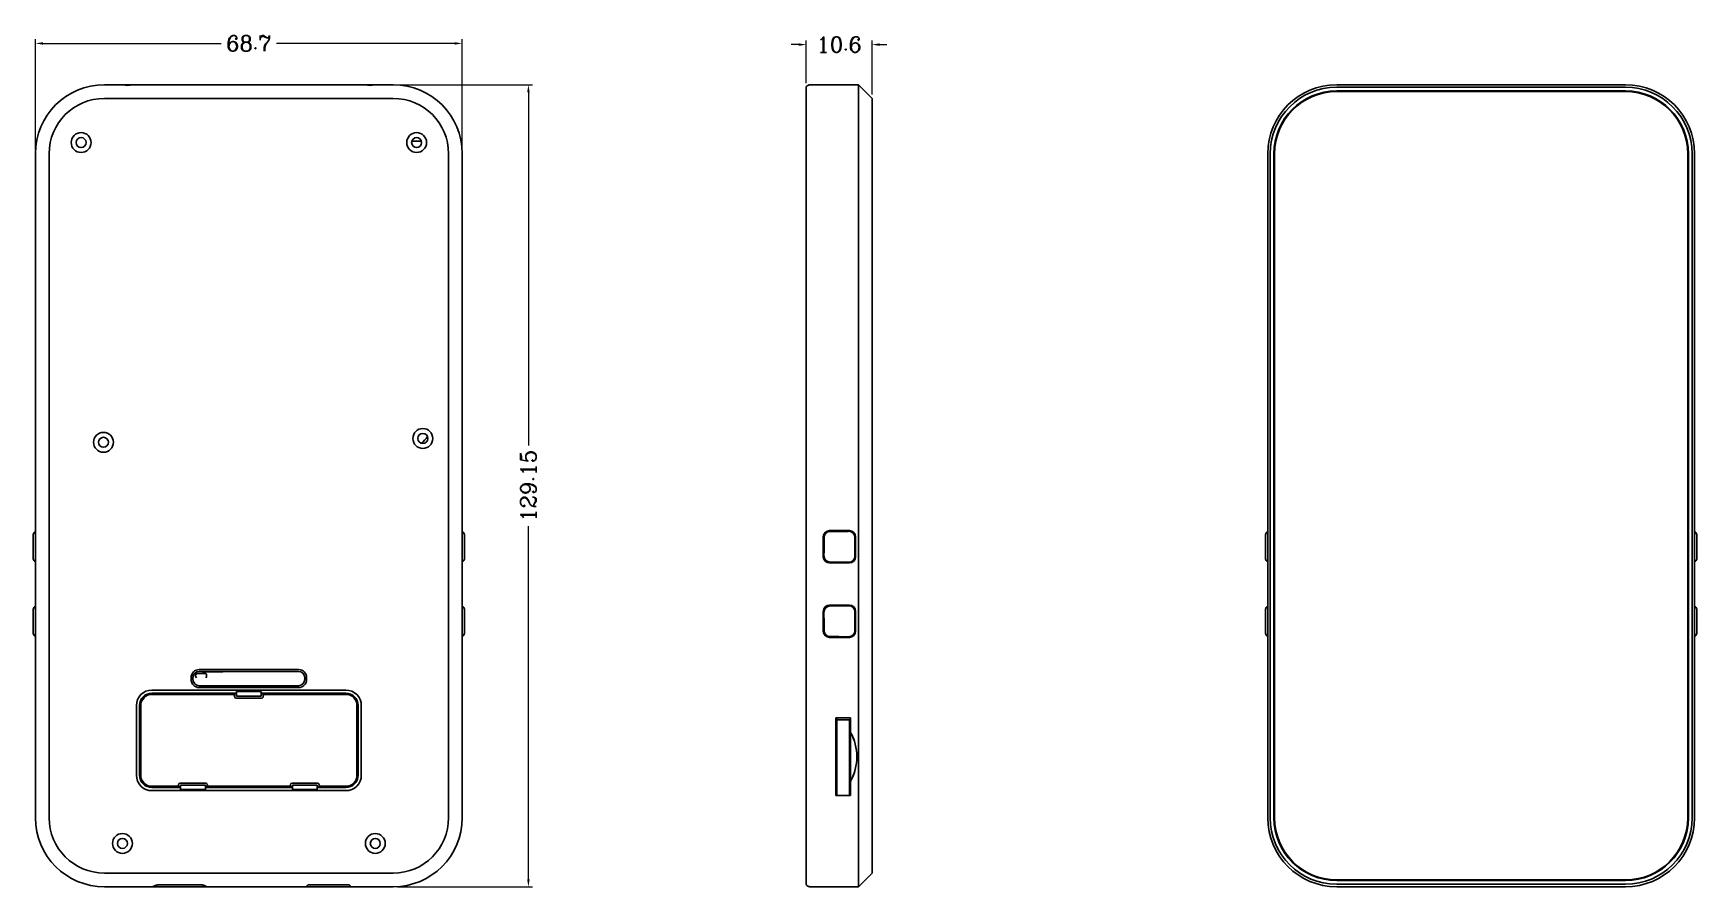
# Model space of a CAD drawing. Header units: millimetres. Extents: x -1977 to 3115, y -1642 to 916.
# Drawn here: x 1288.3 to 1556.1, y 778.2 to 915.6 of the extents above; entities that cross this region are included whole.
import ezdxf

# ---------------------------------------------------------------- set-up
doc = ezdxf.new("R2010")
doc.units = ezdxf.units.MM
doc.header["$LTSCALE"] = 2
doc.header["$PDMODE"] = 3
doc.header["$PDSIZE"] = 1
doc.layers.get('0').update_dxf_attribs({"linetype": 'CONTINUOUS'})
doc.layers.get('Defpoints').update_dxf_attribs({"linetype": 'CONTINUOUS'})
doc.layers.add('SENSOR', color=2, linetype='CONTINUOUS')
doc.styles.add('ROMANC', font='romanc.shx')
doc.dimstyles.new('YanXiu', dxfattribs={"dimtxt": 2.5, "dimasz": 1.2, "dimexe": 0.66, "dimexo": 0.66, "dimgap": 0.66, "dimtad": 0, "dimdsep": 46, "dimtxsty": 'ROMANC', "dimcen": 0, "dimclrd": 3, "dimclre": 3, "dimclrt": 3, "dimazin": 2, "dimtfac": 1, "dimtofl": 0, "dimtmove": 0, "dimatfit": 3, "dimfxl": 0, "dimlwd": 5, "dimlwe": 5, "dimarcsym": 0})

# ---------------------------------------------------------------- blocks, each defined once
blk = doc.blocks.new('*D19')
at = {"layer": 'Defpoints', "color": 0, "transparency": 16777216}
for p in [(1357.38, 914), (1288.68, 896.24), (1357.38, 896.24)]:
    blk.add_point(p, dxfattribs=at)
at = {"layer": 'SENSOR', "color": 3, "lineweight": 5, "transparency": 16777216}
for p, q in [((1288.68, 896.9), (1288.68, 914.66)), ((1289.88, 914), (1318.57, 914)), ((1356.18, 914), (1327.5, 914)), ((1357.38, 896.9), (1357.38, 914.66))]:
    blk.add_line(p, q, dxfattribs=at)
at = {"layer": 'SENSOR', "color": 3, "transparency": 16777216}
for points in [[(1289.88, 914.2), (1289.88, 913.8), (1288.68, 914)], [(1356.18, 914.2), (1356.18, 913.8), (1357.38, 914)]]:
    blk.add_solid(points, dxfattribs=at)
at = {"layer": 'SENSOR', "color": 3, "transparency": 16777216, "insert": (1323.03, 914), "char_height": 2.5, "attachment_point": 5, "style": 'ROMANC'}
blk.add_mtext('68.7', dxfattribs=at)
blk = doc.blocks.new('*D20')
at = {"layer": 'Defpoints', "color": 0, "transparency": 16777216}
for p in [(1346.28, 907.34), (1346.28, 778.19), (1368.03, 778.19)]:
    blk.add_point(p, dxfattribs=at)
at = {"layer": 'SENSOR', "color": 3, "lineweight": 5, "transparency": 16777216}
for p, q in [((1346.94, 907.34), (1368.69, 907.34)), ((1368.03, 906.14), (1368.03, 849.26)), ((1368.03, 779.39), (1368.03, 836.27)), ((1346.94, 778.19), (1368.69, 778.19))]:
    blk.add_line(p, q, dxfattribs=at)
at = {"layer": 'SENSOR', "color": 3, "transparency": 16777216}
for points in [[(1367.83, 906.14), (1368.23, 906.14), (1368.03, 907.34)], [(1367.83, 779.39), (1368.23, 779.39), (1368.03, 778.19)]]:
    blk.add_solid(points, dxfattribs=at)
at = {"layer": 'SENSOR', "color": 3, "transparency": 16777216, "insert": (1368.03, 842.77), "char_height": 2.5, "attachment_point": 5, "rotation": 90, "style": 'ROMANC'}
blk.add_mtext('129.15', dxfattribs=at)
blk = doc.blocks.new('*D21')
at = {"layer": 'Defpoints', "color": 0, "transparency": 16777216}
for p in [(1423.34, 913.81), (1412.74, 906.94), (1423.34, 905.14)]:
    blk.add_point(p, dxfattribs=at)
at = {"layer": 'SENSOR', "color": 3, "lineweight": 5, "transparency": 16777216}
for p, q in [((1411.54, 913.81), (1410.34, 913.81)), ((1412.74, 907.6), (1412.74, 914.47)), ((1423.34, 905.8), (1423.34, 914.47)), ((1424.54, 913.81), (1425.74, 913.81))]:
    blk.add_line(p, q, dxfattribs=at)
at = {"layer": 'SENSOR', "color": 3, "transparency": 16777216}
for points in [[(1411.54, 914.01), (1411.54, 913.61), (1412.74, 913.81)], [(1424.54, 914.01), (1424.54, 913.61), (1423.34, 913.81)]]:
    blk.add_solid(points, dxfattribs=at)
at = {"layer": 'SENSOR', "color": 3, "transparency": 16777216, "insert": (1418.04, 913.81), "char_height": 2.5, "attachment_point": 5, "style": 'ROMANC'}
blk.add_mtext('10.6', dxfattribs=at)

msp = doc.modelspace()

# ---------------------------------------------------------------- linework, layer by layer
at = {"color": 7, "linetype": 'Continuous'}
for p, q in [((1299.785, 907.342), (1346.285, 907.342)), ((1346.285, 905.142), (1299.785, 905.142)), ((1421.138, 907.342), (1413.438, 907.342)), ((1421.138, 907.342), (1421.138, 778.192)), ((1423.338, 905.142), (1421.138, 907.342)), ((1423.338, 905.142), (1423.338, 780.392)), ((1498.121, 907.342), (1544.621, 907.342)), ((1498.121, 906.342), (1544.621, 906.342)), ((1498.121, 906.242), (1544.621, 906.242)), ((1349.269, 898.267), (1350.8, 898.267)), ((1288.685, 896.242), (1288.685, 789.292)), ((1290.885, 896.242), (1290.885, 789.292)), ((1355.185, 789.292), (1355.185, 896.242)), ((1357.385, 789.292), (1357.385, 896.242)), ((1487.021, 789.292), (1487.021, 896.242)), ((1488.021, 789.292), (1488.021, 896.242)), ((1488.121, 896.242), (1488.121, 789.292)), ((1554.621, 896.242), (1554.621, 789.292)), ((1554.721, 896.242), (1554.721, 789.292)), ((1555.721, 896.242), (1555.721, 789.292)), ((1419.688, 835.542), (1416.488, 835.542)), ((1416.588, 835.416), (1417.988, 835.416)), ((1416.688, 835.542), (1416.688, 835.416)), ((1417.988, 835.416), (1417.988, 835.542)), ((1419.488, 835.423), (1417.988, 835.423)), ((1419.488, 835.423), (1419.488, 835.542)), ((1419.488, 835.442), (1419.588, 835.442)), ((1288.335, 831.021), (1288.335, 834.864)), ((1357.735, 834.864), (1357.735, 831.021)), ((1415.488, 834.542), (1415.488, 831.342)), ((1415.614, 834.442), (1415.614, 831.942)), ((1420.588, 834.442), (1420.588, 831.442)), ((1420.688, 831.342), (1420.688, 834.542)), ((1486.671, 831.021), (1486.671, 834.864)), ((1556.071, 834.864), (1556.071, 831.021)), ((1415.598, 830.889), (1415.598, 832.442)), ((1415.614, 832.442), (1415.598, 832.442)), ((1415.614, 831.942), (1415.598, 831.942)), ((1415.614, 830.858), (1415.614, 831.442)), ((1416.288, 830.516), (1416.288, 830.363)), ((1419.688, 830.342), (1416.488, 830.342)), ((1416.588, 830.469), (1417.988, 830.469)), ((1416.688, 830.469), (1416.688, 830.342)), ((1417.988, 830.342), (1417.988, 830.469)), ((1419.488, 830.462), (1417.988, 830.462)), ((1419.488, 830.342), (1419.488, 830.462)), ((1419.488, 830.442), (1419.588, 830.442)), ((1288.335, 819.021), (1288.335, 822.864)), ((1357.735, 822.864), (1357.735, 819.021)), ((1415.488, 822.542), (1415.488, 819.342)), ((1415.598, 821.442), (1415.598, 822.996)), ((1415.614, 822.442), (1415.614, 823.027)), ((1416.288, 823.522), (1416.288, 823.369)), ((1419.688, 823.542), (1416.488, 823.542)), ((1416.588, 823.416), (1417.988, 823.416)), ((1416.688, 823.542), (1416.688, 823.416)), ((1417.988, 823.416), (1417.988, 823.542)), ((1419.488, 823.423), (1417.988, 823.423)), ((1419.488, 823.423), (1419.488, 823.542)), ((1419.488, 823.442), (1419.588, 823.442)), ((1420.575, 822.596), (1420.688, 822.596)), ((1420.588, 822.442), (1420.588, 819.442)), ((1420.688, 819.342), (1420.688, 822.542)), ((1486.671, 819.021), (1486.671, 822.864)), ((1556.071, 822.864), (1556.071, 819.021)), ((1415.614, 821.442), (1415.598, 821.442)), ((1415.614, 821.442), (1415.614, 819.442)), ((1419.688, 818.342), (1416.488, 818.342)), ((1416.588, 818.469), (1417.988, 818.469)), ((1416.688, 818.469), (1416.688, 818.342)), ((1417.988, 818.342), (1417.988, 818.469)), ((1419.488, 818.462), (1417.988, 818.462)), ((1419.488, 818.342), (1419.488, 818.462)), ((1419.488, 818.442), (1419.588, 818.442)), ((1313.735, 811.567), (1313.735, 811.867)), ((1314.035, 811.567), (1314.035, 811.867)), ((1315.035, 813.167), (1331.035, 813.167)), ((1315.035, 812.867), (1331.035, 812.867)), ((1332.035, 811.867), (1332.035, 811.567)), ((1332.335, 811.867), (1332.335, 811.567)), ((1307.435, 809.867), (1338.635, 809.867)), ((1307.435, 809.367), (1321.035, 809.367)), ((1307.435, 809.267), (1321.035, 809.267)), ((1320.485, 809.167), (1307.435, 809.167)), ((1309.035, 809.367), (1309.035, 809.267)), ((1331.035, 810.567), (1315.035, 810.567)), ((1331.035, 810.267), (1315.035, 810.267)), ((1320.735, 808.817), (1320.735, 808.917)), ((1325.085, 808.567), (1320.985, 808.567)), ((1321.035, 808.867), (1321.035, 809.634)), ((1325.035, 809.634), (1321.035, 809.634)), ((1325.035, 808.867), (1321.035, 808.867)), ((1325.035, 808.867), (1325.035, 809.634)), ((1325.035, 809.367), (1338.635, 809.367)), ((1325.035, 809.267), (1338.635, 809.267)), ((1325.335, 808.917), (1325.335, 808.817)), ((1338.635, 809.167), (1325.585, 809.167)), ((1337.035, 809.367), (1337.035, 809.267)), ((1304.935, 796.167), (1304.935, 807.367)), ((1305.435, 796.167), (1305.435, 807.367)), ((1305.535, 796.167), (1305.535, 807.367)), ((1305.635, 807.367), (1305.635, 796.167)), ((1340.435, 796.167), (1340.435, 807.367)), ((1340.535, 807.367), (1340.535, 796.167)), ((1340.635, 807.367), (1340.635, 796.167)), ((1341.135, 807.367), (1341.135, 796.167)), ((1417.488, 805.37), (1417.488, 792.87)), ((1419.888, 805.37), (1417.488, 805.37)), ((1419.688, 805.07), (1417.688, 805.07)), ((1419.688, 805.07), (1419.688, 792.87)), ((1419.888, 792.87), (1419.888, 805.37)), ((1419.688, 802.984), (1419.888, 802.984)), ((1419.688, 802.767), (1419.888, 802.767)), ((1419.688, 802.067), (1419.888, 802.067)), ((1419.688, 797.767), (1419.888, 797.767)), ((1419.688, 797.067), (1419.888, 797.067)), ((1307.435, 794.367), (1311.485, 794.367)), ((1312.035, 794.267), (1307.435, 794.267)), ((1312.035, 794.167), (1307.435, 794.167)), ((1338.635, 793.667), (1307.435, 793.667)), ((1311.985, 794.867), (1316.085, 794.867)), ((1312.035, 793.835), (1312.035, 794.567)), ((1316.035, 794.567), (1312.035, 794.567)), ((1316.035, 793.835), (1312.035, 793.835)), ((1316.035, 793.835), (1316.035, 794.567)), ((1330.035, 794.267), (1316.035, 794.267)), ((1330.035, 794.167), (1316.035, 794.167)), ((1316.585, 794.367), (1329.485, 794.367)), ((1329.985, 794.867), (1334.085, 794.867)), ((1330.035, 793.835), (1330.035, 794.567)), ((1334.035, 794.567), (1330.035, 794.567)), ((1330.035, 793.835), (1334.035, 793.835)), ((1334.035, 793.835), (1334.035, 794.567)), ((1338.635, 794.267), (1334.035, 794.267)), ((1338.635, 794.167), (1334.035, 794.167)), ((1334.585, 794.367), (1338.635, 794.367)), ((1417.488, 792.87), (1419.888, 792.87)), ((1490.291, 782.913), (1490.291, 783.079)), ((1490.428, 782.912), (1490.291, 782.912)), ((1552.451, 782.912), (1552.315, 782.912)), ((1552.451, 783.079), (1552.451, 782.913)), ((1299.785, 780.392), (1346.285, 780.392)), ((1423.338, 780.392), (1421.138, 778.192)), ((1498.121, 779.292), (1544.621, 779.292)), ((1544.621, 779.192), (1498.121, 779.192)), ((1299.785, 778.192), (1346.285, 778.192)), ((1307.613, 778.192), (1307.636, 778.211)), ((1307.636, 778.211), (1307.717, 778.269)), ((1307.717, 778.269), (1307.802, 778.321)), ((1307.802, 778.321), (1307.89, 778.366)), ((1307.89, 778.366), (1307.981, 778.403)), ((1307.981, 778.403), (1308.074, 778.434)), ((1308.074, 778.434), (1308.17, 778.458)), ((1308.17, 778.458), (1308.267, 778.474)), ((1308.267, 778.474), (1308.364, 778.483)), ((1308.364, 778.483), (1308.435, 778.485)), ((1308.435, 778.485), (1315.385, 778.485)), ((1315.385, 778.485), (1315.436, 778.484)), ((1315.436, 778.484), (1315.534, 778.477)), ((1315.534, 778.477), (1315.631, 778.462)), ((1315.631, 778.462), (1315.728, 778.439)), ((1315.728, 778.439), (1315.822, 778.409)), ((1315.822, 778.409), (1315.914, 778.373)), ((1315.914, 778.373), (1316.003, 778.329)), ((1316.003, 778.329), (1316.089, 778.278)), ((1316.089, 778.278), (1316.17, 778.221)), ((1316.17, 778.221), (1316.207, 778.192)), ((1332.385, 778.285), (1332.386, 778.3)), ((1332.385, 778.275), (1332.385, 778.285)), ((1332.385, 778.275), (1332.385, 778.192)), ((1332.386, 778.3), (1332.388, 778.314)), ((1332.388, 778.314), (1332.392, 778.329)), ((1332.392, 778.329), (1332.396, 778.343)), ((1332.396, 778.343), (1332.402, 778.356)), ((1332.402, 778.356), (1332.408, 778.369)), ((1332.408, 778.369), (1332.416, 778.382)), ((1332.416, 778.382), (1332.424, 778.394)), ((1332.424, 778.394), (1332.434, 778.406)), ((1332.434, 778.406), (1332.444, 778.418)), ((1332.444, 778.418), (1332.456, 778.429)), ((1332.456, 778.429), (1332.47, 778.439)), ((1332.47, 778.439), (1332.484, 778.448)), ((1332.484, 778.448), (1332.5, 778.456)), ((1332.5, 778.456), (1332.516, 778.463)), ((1332.516, 778.463), (1332.534, 778.469)), ((1332.534, 778.469), (1332.552, 778.473)), ((1332.552, 778.473), (1332.57, 778.475)), ((1332.57, 778.475), (1332.585, 778.475)), ((1332.585, 778.475), (1339.135, 778.475)), ((1339.135, 778.475), (1339.152, 778.475)), ((1339.152, 778.475), (1339.17, 778.472)), ((1339.17, 778.472), (1339.188, 778.468)), ((1339.188, 778.468), (1339.206, 778.462)), ((1339.206, 778.462), (1339.222, 778.455)), ((1339.222, 778.455), (1339.237, 778.447)), ((1339.237, 778.447), (1339.251, 778.438)), ((1339.251, 778.438), (1339.264, 778.428)), ((1339.264, 778.428), (1339.276, 778.417)), ((1339.276, 778.417), (1339.287, 778.405)), ((1339.287, 778.405), (1339.296, 778.393)), ((1339.296, 778.393), (1339.304, 778.381)), ((1339.304, 778.381), (1339.312, 778.368)), ((1339.312, 778.368), (1339.318, 778.355)), ((1339.318, 778.355), (1339.323, 778.342)), ((1339.323, 778.342), (1339.327, 778.328)), ((1339.327, 778.328), (1339.331, 778.314)), ((1339.331, 778.314), (1339.333, 778.3)), ((1339.333, 778.3), (1339.334, 778.285)), ((1339.334, 778.285), (1339.335, 778.275)), ((1339.335, 778.192), (1339.335, 778.275)), ((1421.138, 778.192), (1413.438, 778.192)), ((1544.621, 778.192), (1498.121, 778.192))]:
    msp.add_line(p, q, dxfattribs=at)
at = {"color": 4, "linetype": 'Continuous'}
for p, q in [((1412.738, 778.592), (1412.738, 906.942)), ((1498.121, 906.942), (1544.621, 906.942)), ((1487.421, 789.292), (1487.421, 896.242)), ((1555.321, 896.242), (1555.321, 789.292)), ((1417.688, 835.416), (1417.688, 835.542)), ((1417.688, 830.342), (1417.688, 830.469)), ((1417.688, 823.416), (1417.688, 823.542)), ((1417.688, 818.342), (1417.688, 818.469)), ((1316.093, 812.531), (1314.593, 812.531)), ((1315.556, 812.867), (1315.556, 812.783)), ((1315.556, 812.783), (1318.821, 812.783)), ((1318.821, 812.783), (1318.821, 812.867)), ((1417.688, 792.87), (1417.688, 805.37)), ((1544.621, 778.592), (1498.121, 778.592))]:
    msp.add_line(p, q, dxfattribs=at)
at = {"color": 7, "linetype": 'Continuous'}
for centre, radius in [((1296.035, 898.036), 1.6), ((1350.035, 898.036), 1.6), ((1296.035, 898.036), 0.8), ((1350.035, 898.036), 0.8), ((1351.035, 850.38), 1.6), ((1299.635, 849.767), 1.6), ((1299.635, 849.767), 0.8), ((1351.035, 850.38), 0.8), ((1302.685, 785.168), 1.6), ((1302.685, 785.168), 0.8), ((1343.385, 785.168), 1.6), ((1343.385, 785.168), 0.8)]:
    msp.add_circle(centre, radius, dxfattribs=at)
for centre, radius, start, end in [((1299.785, 896.242), 11.1, 90, 180), ((1299.785, 896.242), 8.9, 90, 180), ((1346.285, 896.242), 11.1, 0, 90), ((1346.285, 896.242), 8.9, 0, 90), ((1498.121, 896.242), 11.1, 90, 180), ((1498.121, 896.242), 10.1, 90, 180), ((1498.121, 896.242), 10, 90, 180), ((1544.621, 896.242), 11.1, 0, 90), ((1544.621, 896.242), 10.1, 0, 90), ((1544.621, 896.242), 10, 0, 90), ((1344.035, 856.946), 10, 312.78374, 320.88759), ((1288.835, 834.864), 0.5, 107.47648, 180), ((1357.235, 834.864), 0.5, 0, 72.52352), ((1416.488, 834.542), 1, 90, 180), ((1416.588, 834.442), 0.974, 90, 180), ((1419.588, 834.442), 1, 0, 90), ((1419.688, 834.542), 1, 0, 90), ((1487.171, 834.864), 0.5, 107.47648, 180), ((1555.571, 834.864), 0.5, 0, 72.52352), ((1288.835, 831.021), 0.5, 180, 252.52352), ((1357.235, 831.021), 0.5, 287.47648, 0), ((1416.488, 831.342), 1, 180, 270), ((1416.588, 831.442), 0.974, 180, 270), ((1419.588, 831.442), 1, 270, 0), ((1419.688, 831.342), 1, 270, 0), ((1487.171, 831.021), 0.5, 180, 252.52352), ((1555.571, 831.021), 0.5, 287.47648, 0), ((1288.835, 822.864), 0.5, 107.47648, 180), ((1357.235, 822.864), 0.5, 0, 72.52352), ((1416.488, 822.542), 1, 90, 180), ((1416.588, 822.442), 0.974, 90, 180), ((1419.588, 822.442), 1, 0, 90), ((1419.688, 822.542), 1, 0, 90), ((1487.171, 822.864), 0.5, 107.47648, 180), ((1555.571, 822.864), 0.5, 0, 72.52352), ((1416.488, 819.342), 1, 180, 270), ((1416.588, 819.442), 0.974, 180, 270), ((1419.588, 819.442), 1, 270, 0), ((1419.688, 819.342), 1, 270, 0), ((1288.835, 819.021), 0.5, 180, 252.52352), ((1357.235, 819.021), 0.5, 287.47648, 0), ((1487.171, 819.021), 0.5, 180, 252.52352), ((1555.571, 819.021), 0.5, 287.47648, 0), ((1315.035, 811.867), 1.3, 90, 180), ((1315.035, 811.567), 1.3, 180, 270), ((1315.035, 811.867), 1, 90, 180), ((1315.035, 811.567), 1, 180, 270), ((1331.035, 811.867), 1.3, 0, 90), ((1331.035, 811.867), 1, 0, 90), ((1331.035, 811.567), 1.3, 270, 0), ((1331.035, 811.567), 1, 270, 0), ((1307.435, 807.367), 2.5, 90, 180), ((1307.435, 807.367), 2, 90, 180), ((1307.435, 807.367), 1.9, 90, 180), ((1307.435, 807.367), 1.8, 90, 180), ((1320.485, 808.917), 0.25, 0, 90), ((1320.985, 808.817), 0.25, 180, 270), ((1325.085, 808.817), 0.25, 270, 0), ((1325.585, 808.917), 0.25, 90, 180), ((1338.635, 807.367), 2.5, 0, 90), ((1338.635, 807.367), 2, 0, 90), ((1338.635, 807.367), 1.9, 0, 90), ((1338.635, 807.367), 1.8, 0, 90), ((1307.435, 796.167), 2.5, 180, 270), ((1307.435, 796.167), 2, 180, 270), ((1307.435, 796.167), 1.9, 180, 270), ((1307.435, 796.167), 1.8, 180, 270), ((1338.635, 796.167), 2.5, 270, 0), ((1338.635, 796.167), 2, 270, 0), ((1338.635, 796.167), 1.9, 270, 0), ((1338.635, 796.167), 1.8, 270, 0), ((1311.485, 794.617), 0.25, 270, 0), ((1311.985, 794.617), 0.25, 90, 180), ((1316.085, 794.617), 0.25, 0, 90), ((1316.585, 794.617), 0.25, 180, 270), ((1329.485, 794.617), 0.25, 270, 0), ((1329.985, 794.617), 0.25, 90, 180), ((1334.085, 794.617), 0.25, 0, 90), ((1334.585, 794.617), 0.25, 180, 270), ((1299.785, 789.292), 11.1, 180, 270), ((1299.785, 789.292), 8.9, 180, 270), ((1346.285, 789.292), 11.1, 270, 0), ((1346.285, 789.292), 8.9, 270, 0), ((1498.121, 789.292), 11.1, 180, 270), ((1498.121, 789.292), 10.1, 180, 270), ((1498.121, 789.292), 10, 180, 270), ((1544.621, 789.292), 11.1, 270, 0), ((1544.621, 789.292), 10.1, 270, 0), ((1544.621, 789.292), 10, 270, 0)]:
    msp.add_arc(centre, radius, start, end, dxfattribs=at)
at = {"color": 4, "linetype": 'Continuous'}
for centre, radius, start, end in [((1498.121, 896.242), 10.7, 90, 180), ((1544.621, 896.242), 10.7, 0, 90), ((1314.943, 812.18), 0.495, 135, 225), ((1315.69, 812.18), 0.534, 319.11353, 41.01125), ((1498.121, 789.292), 10.7, 180, 270), ((1544.621, 789.292), 10.7, 270, 0)]:
    msp.add_arc(centre, radius, start, end, dxfattribs=at)
at = {"color": 40, "linetype": 'Continuous'}
msp.add_arc((1412.708, 799.12), 8.18, 331.3722, 28.6278, dxfattribs=at)
at = {"color": 7, "linetype": 'Continuous'}
for centre in [(1303.535, 910.242), (1342.535, 910.242)]:
    msp.add_ellipse(centre, major_axis=(0, 3), ratio=1, start_param=-3.4005142, end_param=-2.8826711, dxfattribs=at)
for points, knots in [([(1413.438, 907.342), (1413.346, 907.342), (1413.184, 907.321), (1412.981, 907.25), (1412.843, 907.158), (1412.763, 907.055), (1412.738, 906.988), (1412.738, 906.942)], [0, 0, 0, 0, 0.25, 0.5, 0.75, 0.875, 1, 1, 1, 1]), ([(1419.888, 803.039), (1420.534, 801.855), (1421.242, 799.119), (1420.534, 796.384), (1419.888, 795.201)], [0, 0, 0, 0, 0.5001421, 1, 1, 1, 1]), ([(1413.438, 778.192), (1413.346, 778.192), (1413.184, 778.214), (1412.981, 778.285), (1412.843, 778.377), (1412.763, 778.48), (1412.738, 778.547), (1412.738, 778.592)], [0, 0, 0, 0, 0.25, 0.5, 0.75, 0.875, 1, 1, 1, 1])]:
    msp.add_open_spline(points, degree=3, knots=knots, dxfattribs=at)

# ---------------------------------------------------------------- dimensions: what is measured, and where the dimension line sits
at = {"layer": 'SENSOR', "color": 1}
for base, p1, p2, picture, middle in [((1357.385, 913.998), (1288.685, 896.242), (1357.385, 896.242), '*D19', (1323.035, 913.998)), ((1423.338, 913.809), (1412.738, 906.942), (1423.338, 905.142), '*D21', (1418.038, 913.809))]:
    dim = msp.add_linear_dim(base=base, p1=p1, p2=p2, dimstyle='YanXiu', override={"dimfxl": 1.25}, dxfattribs=at)
    dim.commit()
    dim.dimension.update_dxf_attribs({"geometry": picture, "text_midpoint": middle})
dim = msp.add_linear_dim(base=(1368.032, 778.192), p1=(1346.285, 907.342), p2=(1346.285, 778.192), angle=90, dimstyle='YanXiu', override={"dimfxl": 1.25}, dxfattribs=at)
dim.commit()
dim.dimension.update_dxf_attribs({"geometry": '*D20', "text_midpoint": (1368.032, 842.767)})

doc.saveas('drawing.dxf')
